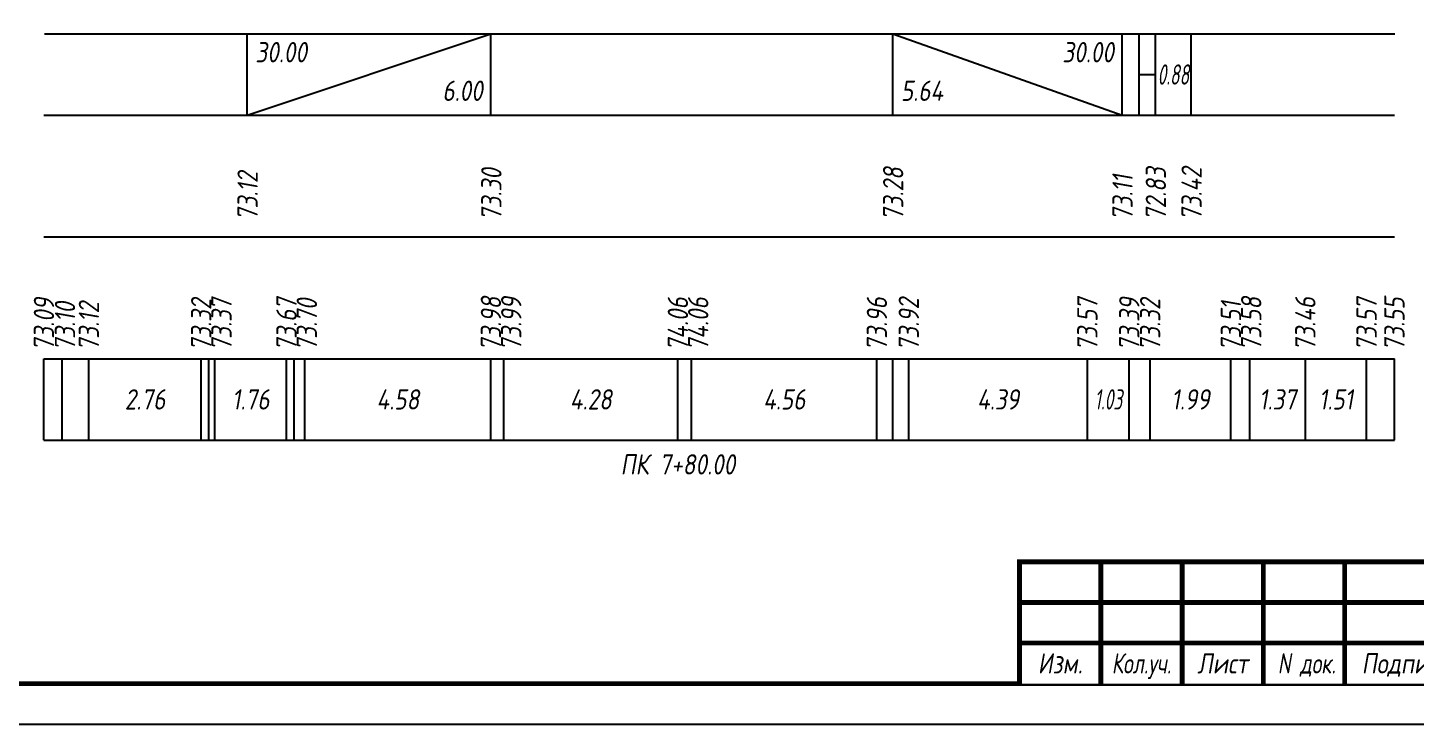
# Model space of a CAD drawing. Extents: x -717 to 1451, y -133302 to 233.
# Drawn here: x 78 to 248.6, y -12344.4 to -12258.7 of the extents above; entities that cross this region are included whole.
import ezdxf
from ezdxf.enums import TextEntityAlignment as Align

# ---------------------------------------------------------------- set-up
doc = ezdxf.new("R2010")
doc.units = 0
for name, color, linetype in [('Зарамочное оформление', 7, 'Continuous'), ('Код_510', 7, 'Continuous'), ('Код_516', 1, 'Continuous'), ('Подписи поперечников', 7, 'Continuous'), ('Таблица', 7, 'Continuous')]:
    doc.layers.add(name, color=color, linetype=linetype)
doc.styles.add('М', font='romand.shx', dxfattribs={"width": 0.8, "oblique": 10, "height": 2.5})

# ---------------------------------------------------------------- blocks, each defined once
blk = doc.blocks.new('Штамп')
at = {"linetype": 'Continuous'}
blk.add_wipeout([(199.95, -411.25), (384.95, -411.25), (384.95, -426.25), (199.95, -426.25)], dxfattribs=at).dxf.layer = 'Зарамочное оформление'
at = {"layer": 'Зарамочное оформление', "linetype": 'Continuous', "lineweight": -3, "const_width": 0.6, "flags": 128}
for points in [[(199.95, -426.25), (199.95, -411.25), (384.95, -411.25)], [(209.95, -411.25), (209.95, -426.25)], [(219.95, -411.25), (219.95, -426.25)], [(229.95, -411.25), (229.95, -426.25)], [(239.95, -411.25), (239.95, -426.25)], [(199.95, -416.25), (264.95, -416.25)], [(199.95, -421.25), (264.95, -421.25)]]:
    blk.add_lwpolyline(points, dxfattribs=at)
at = {"layer": 'Зарамочное оформление', "linetype": 'Continuous', "style": 'М', "oblique": 10}
for s, width, p in [('Изм.', 0.8, (204.95, -423.75)), ('Кол.уч.', 0.7, (214.95, -423.75)), ('Лист', 0.8, (224.95, -423.75)), ('N док.', 0.7, (235.28, -423.75)), ('Подпись', 0.8, (247.45, -423.75))]:
    blk.add_text(s, height=2.5, dxfattribs=dict(at, width=width)).set_placement(p, align=Align.MIDDLE_CENTER)
blk = doc.blocks.new('шифр')
blk.add_blockref('Штамп', (0, -11973))

msp = doc.modelspace()

# ---------------------------------------------------------------- linework, layer by layer
at = {"flags": 128}
msp.add_lwpolyline([(-30.054, -12344.421), (389.946, -12344.421), (389.946, -12047.421), (-30.054, -12047.421)], close=True, dxfattribs=at)
at = {"const_width": 0.6, "flags": 128}
msp.add_lwpolyline([(-10.054, -12339.421), (384.946, -12339.421), (384.946, -12052.421), (-10.054, -12052.421)], close=True, dxfattribs=at)
at = {"layer": 'Код_510'}
for p, q in [((79.946, -12309.421), (79.946, -12299.421)), ((82.182, -12309.421), (82.182, -12299.421)), ((85.476, -12309.421), (85.476, -12299.421)), ((99.29, -12309.421), (99.29, -12299.421)), ((100.225, -12309.421), (100.225, -12299.421)), ((100.981, -12309.421), (100.981, -12299.421)), ((109.788, -12309.421), (109.788, -12299.421)), ((110.715, -12309.421), (110.715, -12299.421)), ((112.042, -12309.421), (112.042, -12299.421)), ((134.93, -12309.421), (134.93, -12299.421)), ((136.511, -12309.421), (136.511, -12299.421)), ((157.93, -12309.421), (157.93, -12299.421)), ((159.619, -12309.421), (159.619, -12299.421)), ((182.411, -12309.421), (182.411, -12299.421)), ((184.357, -12309.421), (184.357, -12299.421)), ((186.333, -12309.421), (186.333, -12299.421)), ((208.3, -12309.421), (208.3, -12299.421)), ((213.457, -12309.421), (213.457, -12299.421)), ((216.021, -12309.421), (216.021, -12299.421)), ((225.959, -12309.421), (225.959, -12299.421)), ((228.289, -12309.421), (228.289, -12299.421)), ((235.115, -12309.421), (235.115, -12299.421)), ((242.654, -12309.421), (242.654, -12299.421)), ((246.07, -12309.421), (246.07, -12299.421))]:
    msp.add_line(p, q, dxfattribs=at)
at = {"layer": 'Код_516'}
for p, q in [((104.946, -12269.421), (104.946, -12259.421)), ((104.946, -12269.421), (134.93, -12259.421)), ((134.93, -12269.421), (134.93, -12259.421)), ((184.357, -12269.421), (184.357, -12259.421)), ((184.357, -12259.421), (212.571, -12269.421)), ((212.571, -12269.421), (212.571, -12259.421)), ((214.671, -12269.421), (214.671, -12259.421)), ((216.671, -12269.421), (216.671, -12259.421)), ((221.07, -12269.421), (221.07, -12259.421)), ((214.671, -12264.421), (216.671, -12264.421))]:
    msp.add_line(p, q, dxfattribs=at)
at = {"layer": 'Таблица'}
for p, q in [((80, -12259.421), (246.125, -12259.421)), ((79.946, -12269.421), (246.07, -12269.421)), ((79.946, -12284.421), (246.07, -12284.421)), ((79.946, -12299.421), (246.07, -12299.421)), ((79.946, -12309.421), (246.07, -12309.421))]:
    msp.add_line(p, q, dxfattribs=at)

# ---------------------------------------------------------------- texts
at = {"layer": 'Код_510', "style": 'М', "oblique": 10, "width": 0.8}
for s, p in [('73.09', (79.946, -12298.421)), ('73.10', (82.536, -12298.421)), ('73.12', (85.476, -12298.421)), ('73.32', (99.29, -12298.421)), ('73.37', (101.79, -12298.421)), ('73.67', (109.788, -12298.421)), ('73.70', (112.288, -12298.421)), ('73.98', (134.93, -12298.421)), ('73.99', (137.43, -12298.421)), ('74.06', (157.93, -12298.421)), ('74.06', (160.43, -12298.421)), ('73.96', (182.411, -12298.421)), ('73.92', (186.333, -12298.421)), ('73.57', (208.3, -12298.421)), ('73.39', (213.457, -12298.421)), ('73.32', (216.021, -12298.421)), ('73.51', (225.959, -12298.421)), ('73.58', (228.459, -12298.421)), ('73.46', (235.115, -12298.421)), ('73.57', (242.654, -12298.421)), ('73.55', (246.07, -12298.421))]:
    msp.add_text(s, height=2.5, rotation=90, dxfattribs=at).set_placement(p, align=Align.MIDDLE_LEFT)
at = {"layer": 'Код_510', "style": 'М', "oblique": 10}
for s, width, p in [('2.76', 0.8, (92.383, -12304.421)), ('1.76', 0.8, (105.384, -12304.421)), ('4.58', 0.8, (123.486, -12304.421)), ('4.28', 0.8, (147.22, -12304.421)), ('4.56', 0.8, (171.015, -12304.421)), ('4.39', 0.8, (197.317, -12304.421)), ('1.03', 0.6, (210.879, -12304.421)), ('1.99', 0.8, (220.99, -12304.421)), ('1.37', 0.8, (231.702, -12304.421)), ('1.51', 0.8, (238.884, -12304.421))]:
    msp.add_text(s, height=2.5, dxfattribs=dict(at, width=width)).set_placement(p, align=Align.MIDDLE_CENTER)
at = {"layer": 'Код_516', "style": 'М', "oblique": 10, "width": 0.8}
msp.add_text('30.00', height=2.5, dxfattribs=at).set_placement((105.946, -12260.421), align=Align.TOP_LEFT)
msp.add_text('30.00', height=2.5, dxfattribs=at).set_placement((211.571, -12260.421), align=Align.TOP_RIGHT)
at = {"layer": 'Код_516', "style": 'М', "oblique": 10, "width": 0.6}
msp.add_text('0.88', height=2.5, dxfattribs=at).set_placement((218.871, -12264.421), align=Align.MIDDLE_CENTER)
at = {"layer": 'Код_516', "style": 'М', "oblique": 10, "width": 0.8}
msp.add_text('6.00', height=2.5, dxfattribs=at).set_placement((133.93, -12268.421), align=Align.BOTTOM_RIGHT)
msp.add_text('5.64', height=2.5, dxfattribs=at).set_placement((185.357, -12268.421), align=Align.BOTTOM_LEFT)
for s, p in [('73.12', (105, -12282.371)), ('73.30', (134.985, -12282.371)), ('73.28', (184.411, -12282.371)), ('73.11', (212.626, -12282.371)), ('72.83', (216.726, -12282.371)), ('73.42', (221.125, -12282.371))]:
    msp.add_text(s, height=2.5, rotation=90, dxfattribs=at).set_placement(p, align=Align.MIDDLE_LEFT)
at = {"layer": 'Подписи поперечников', "style": 'М', "oblique": 10, "width": 0.8}
msp.add_text('ПК 7+80.00', height=2.5, dxfattribs=at).set_placement((157.93, -12314.421), align=Align.BOTTOM_CENTER)

# ---------------------------------------------------------------- next in the draw order: block references
msp.add_blockref('шифр', (0, 59.829))

doc.saveas('drawing.dxf')
